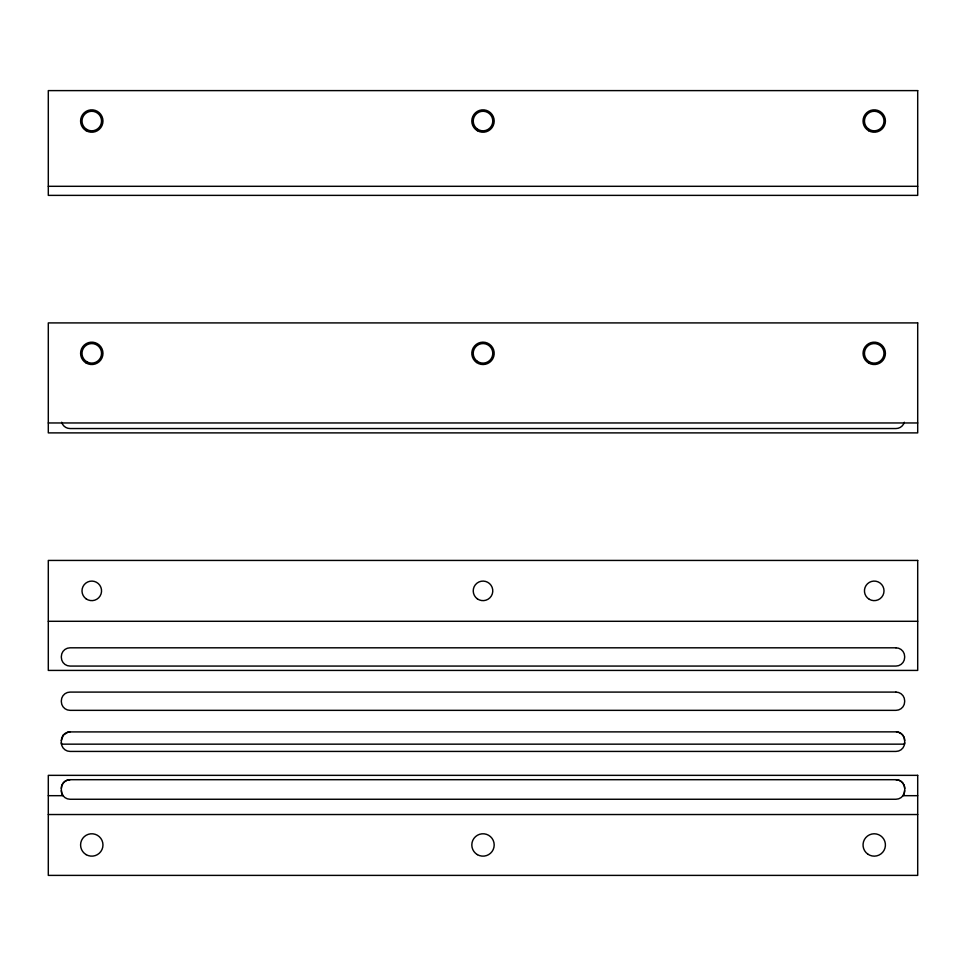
<?xml version="1.0" encoding="UTF-8"?>
<svg xmlns="http://www.w3.org/2000/svg" width="966" height="966" viewBox="0 0 966 966"><rect width="100%" height="100%" fill="white"/><g stroke="black" fill="none" stroke-linecap="round" stroke-linejoin="round"><path stroke-width="1.45" d="M61.341 740.56L63.261 735.114L68.175 732.071A6.388 4.516 0 0 1 69.129 731.914L895.965 731.866A8.694 8.694 0 0 1 904.659 740.56L904.659 742.733A17.279 12.22 0 0 1 904.538 744.158L61.462 744.158A17.279 12.22 0 0 1 61.341 742.733L61.341 740.56A8.694 8.694 0 0 1 70.035 731.866M61.341 788.389C61.208 783.728 65.41 779.598 70.035 779.695L895.965 779.695C901.471 779.55 905.746 785.225 904.659 790.562A8.694 8.694 0 0 1 895.965 799.256L70.035 799.256A8.694 8.694 0 0 1 61.341 790.562L61.341 788.389A8.694 8.694 0 0 1 70.035 779.695M48.3 186.305L917.7 186.305M48.3 422.963L917.7 422.963M48.3 621.295L917.7 621.295M48.3 795.682L63.007 795.682A15.432 10.916 0 0 1 61.413 790.562M917.7 795.682L902.993 795.682A15.432 10.916 0 0 0 904.587 790.562M48.3 814.531L917.7 814.531M896.52 731.89C900.952 732.071 904.768 736.104 904.659 740.56M904.321 422.251A8.694 8.694 0 0 1 895.965 428.542L70.035 428.542A8.694 8.694 0 0 1 61.679 422.251M895.965 779.695A8.694 8.694 0 0 1 904.659 788.389M61.341 742.733A8.694 8.694 0 0 0 70.035 751.427L895.965 751.427A8.694 8.694 0 0 0 904.659 742.733M917.7 90.611L48.3 90.611L48.3 195.374L917.7 195.374L917.7 90.611M917.7 322.91L48.3 322.91L48.3 432.889L917.7 432.889L917.7 322.91M917.7 560.437L48.3 560.437L48.3 670.416L917.7 670.416L917.7 560.437M895.965 647.812L70.035 647.812A8.694 8.694 0 0 0 61.341 656.506L61.341 657.375A8.694 8.694 0 0 0 70.035 666.069L895.965 666.069A8.694 8.694 0 0 0 904.659 657.375L904.659 656.506A8.694 8.694 0 0 0 895.965 647.812M895.965 692.091L70.035 692.091A8.694 8.694 0 0 0 61.341 700.785L61.341 701.654A8.694 8.694 0 0 0 70.035 710.348L895.965 710.348A8.694 8.694 0 0 0 904.659 701.654L904.659 700.785A8.694 8.694 0 0 0 895.965 692.091M917.7 775.348L48.3 775.348L48.3 875.389L917.7 875.389L917.7 775.348M86.179 130.736A11.194 11.194 0 0 0 102.964 121.04A11.194 11.194 0 0 0 86.179 111.344A11.194 11.194 0 0 0 86.179 130.736M477.409 130.736A11.194 11.194 0 0 0 494.194 121.04A11.194 11.194 0 0 0 477.409 111.344A11.194 11.194 0 0 0 477.409 130.736M868.639 130.736A11.194 11.194 0 0 0 885.424 121.04A11.194 11.194 0 0 0 868.639 111.344A11.194 11.194 0 0 0 868.639 130.736M86.88 129.504A9.781 9.781 0 0 0 101.551 121.04A9.781 9.781 0 0 0 86.88 112.575A9.781 9.781 0 0 0 86.88 129.504M477.373 129.033A9.781 9.781 0 0 0 492.745 121.921A9.781 9.781 0 0 0 478.895 112.165A9.781 9.781 0 0 0 477.373 129.033M868.603 129.033A9.781 9.781 0 0 0 883.975 121.921A9.781 9.781 0 0 0 870.125 112.165A9.781 9.781 0 0 0 868.603 129.033M86.179 363.035A11.194 11.194 0 0 0 102.964 353.339A11.194 11.194 0 0 0 86.179 343.655A11.194 11.194 0 0 0 86.179 363.035M476.552 362.491A11.194 11.194 0 0 0 494.145 354.353A11.194 11.194 0 0 0 478.303 343.184A11.194 11.194 0 0 0 476.552 362.491M868.639 363.035A11.194 11.194 0 0 0 885.424 353.339A11.194 11.194 0 0 0 868.639 343.655A11.194 11.194 0 0 0 868.639 363.035M86.88 361.815A9.781 9.781 0 0 0 101.551 353.339A9.781 9.781 0 0 0 86.88 344.874A9.781 9.781 0 0 0 86.88 361.815M477.373 361.344A9.781 9.781 0 0 0 492.745 354.22A9.781 9.781 0 0 0 478.895 344.464A9.781 9.781 0 0 0 477.373 361.344M869.34 361.815A9.781 9.781 0 0 0 884.011 353.339A9.781 9.781 0 0 0 869.34 344.874A9.781 9.781 0 0 0 869.34 361.815M86.143 598.86A9.781 9.781 0 0 0 101.515 591.747A9.781 9.781 0 0 0 87.664 581.991A9.781 9.781 0 0 0 86.143 598.86M477.373 598.86A9.781 9.781 0 0 0 492.745 591.747A9.781 9.781 0 0 0 478.895 581.991A9.781 9.781 0 0 0 477.373 598.86M869.34 599.331A9.781 9.781 0 0 0 884.011 590.866A9.781 9.781 0 0 0 869.34 582.389A9.781 9.781 0 0 0 869.34 599.331M86.179 854.656A11.194 11.194 0 0 0 102.964 844.96A11.194 11.194 0 0 0 86.179 835.264A11.194 11.194 0 0 0 86.179 854.656M477.409 854.656A11.194 11.194 0 0 0 494.194 844.96A11.194 11.194 0 0 0 477.409 835.264A11.194 11.194 0 0 0 477.409 854.656M867.782 854.113A11.194 11.194 0 0 0 885.375 845.962A11.194 11.194 0 0 0 869.533 834.805A11.194 11.194 0 0 0 867.782 854.113"/></g></svg>
